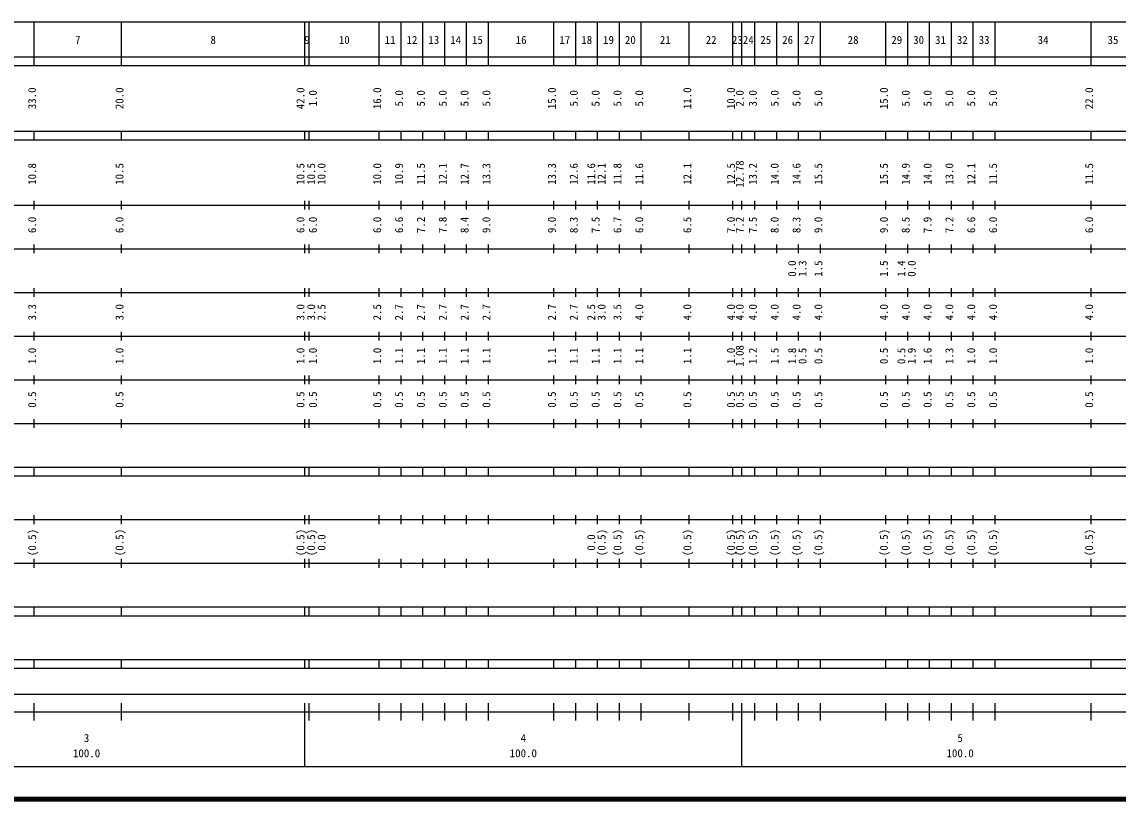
# Model space of a CAD drawing. Units: millimetres on the paper, enlarged 1000 times. Extents: x 40000 to 680000, y 20000 to 380000.
# Drawn here: x 303202 to 554164, y 20000 to 198000 of the extents above; entities that cross this region are included whole.
import ezdxf
from ezdxf.enums import TextEntityAlignment as Align

# ---------------------------------------------------------------- set-up
doc = ezdxf.new("R2010")
doc.units = ezdxf.units.MM
doc.header["$LTSCALE"] = 1000
doc.layers.add('M-TTL', color=2, linetype='Continuous', lineweight=140)
doc.layers.add('M-TTL-BAND', color=7, linetype='Continuous', lineweight=25)
doc.styles.add('ＭＳ ゴシック', font='')
doc.styles.get('ＭＳ ゴシック').set_extended_font_data('MS Gothic')

msp = doc.modelspace()

# ---------------------------------------------------------------- linework, layer by layer
at = {"layer": 'M-TTL'}
msp.add_line((40000, 20000), (680000, 20000), dxfattribs=at)
at = {"layer": 'M-TTL-BAND'}
for p, q in [((68000, 198000), (579000, 198000)), ((306000, 188000), (306000, 198000)), ((326000, 188000), (326000, 198000)), ((368000, 188000), (368000, 198000)), ((369000, 188000), (369000, 198000)), ((385000, 188000), (385000, 198000)), ((390000, 188000), (390000, 198000)), ((395000, 188000), (395000, 198000)), ((400000, 188000), (400000, 198000)), ((405000, 188000), (405000, 198000)), ((410000, 188000), (410000, 198000)), ((425000, 188000), (425000, 198000)), ((430000, 188000), (430000, 198000)), ((435000, 188000), (435000, 198000)), ((440000, 188000), (440000, 198000)), ((445000, 188000), (445000, 198000)), ((456000, 188000), (456000, 198000)), ((466000, 188000), (466000, 198000)), ((468000, 188000), (468000, 198000)), ((471000, 188000), (471000, 198000)), ((476000, 188000), (476000, 198000)), ((481000, 188000), (481000, 198000)), ((486000, 188000), (486000, 198000)), ((501000, 188000), (501000, 198000)), ((506000, 188000), (506000, 198000)), ((511000, 188000), (511000, 198000)), ((516000, 188000), (516000, 198000)), ((521000, 188000), (521000, 198000)), ((526000, 188000), (526000, 198000)), ((548000, 188000), (548000, 198000)), ((40000, 190000), (579000, 190000)), ((40000, 188000), (579000, 188000)), ((40000, 173000), (579000, 173000)), ((40000, 171000), (579000, 171000)), ((306000, 171000), (306000, 173000)), ((326000, 171000), (326000, 173000)), ((368000, 171000), (368000, 173000)), ((369000, 171000), (369000, 173000)), ((385000, 171000), (385000, 173000)), ((390000, 171000), (390000, 173000)), ((395000, 171000), (395000, 173000)), ((400000, 171000), (400000, 173000)), ((405000, 171000), (405000, 173000)), ((410000, 171000), (410000, 173000)), ((425000, 171000), (425000, 173000)), ((430000, 171000), (430000, 173000)), ((435000, 171000), (435000, 173000)), ((440000, 171000), (440000, 173000)), ((445000, 171000), (445000, 173000)), ((456000, 171000), (456000, 173000)), ((466000, 171000), (466000, 173000)), ((468000, 171000), (468000, 173000)), ((471000, 171000), (471000, 173000)), ((476000, 171000), (476000, 173000)), ((481000, 171000), (481000, 173000)), ((486000, 171000), (486000, 173000)), ((501000, 171000), (501000, 173000)), ((506000, 171000), (506000, 173000)), ((511000, 171000), (511000, 173000)), ((516000, 171000), (516000, 173000)), ((521000, 171000), (521000, 173000)), ((526000, 171000), (526000, 173000)), ((548000, 171000), (548000, 173000)), ((40000, 156000), (579000, 156000)), ((306000, 155000), (306000, 157000)), ((326000, 155000), (326000, 157000)), ((368000, 155000), (368000, 157000)), ((369000, 155000), (369000, 157000)), ((385000, 155000), (385000, 157000)), ((390000, 155000), (390000, 157000)), ((395000, 155000), (395000, 157000)), ((400000, 155000), (400000, 157000)), ((405000, 155000), (405000, 157000)), ((410000, 155000), (410000, 157000)), ((425000, 155000), (425000, 157000)), ((430000, 155000), (430000, 157000)), ((435000, 155000), (435000, 157000)), ((440000, 155000), (440000, 157000)), ((445000, 155000), (445000, 157000)), ((456000, 155000), (456000, 157000)), ((466000, 155000), (466000, 157000)), ((468000, 155000), (468000, 157000)), ((471000, 155000), (471000, 157000)), ((476000, 155000), (476000, 157000)), ((481000, 155000), (481000, 157000)), ((486000, 155000), (486000, 157000)), ((501000, 155000), (501000, 157000)), ((506000, 155000), (506000, 157000)), ((511000, 155000), (511000, 157000)), ((516000, 155000), (516000, 157000)), ((521000, 155000), (521000, 157000)), ((526000, 155000), (526000, 157000)), ((548000, 155000), (548000, 157000)), ((46000, 146000), (579000, 146000)), ((306000, 145000), (306000, 147000)), ((326000, 145000), (326000, 147000)), ((368000, 145000), (368000, 147000)), ((369000, 145000), (369000, 147000)), ((385000, 145000), (385000, 147000)), ((390000, 145000), (390000, 147000)), ((395000, 145000), (395000, 147000)), ((400000, 145000), (400000, 147000)), ((405000, 145000), (405000, 147000)), ((410000, 145000), (410000, 147000)), ((425000, 145000), (425000, 147000)), ((430000, 145000), (430000, 147000)), ((435000, 145000), (435000, 147000)), ((440000, 145000), (440000, 147000)), ((445000, 145000), (445000, 147000)), ((456000, 145000), (456000, 147000)), ((466000, 145000), (466000, 147000)), ((468000, 145000), (468000, 147000)), ((471000, 145000), (471000, 147000)), ((476000, 145000), (476000, 147000)), ((481000, 145000), (481000, 147000)), ((486000, 145000), (486000, 147000)), ((501000, 145000), (501000, 147000)), ((506000, 145000), (506000, 147000)), ((511000, 145000), (511000, 147000)), ((516000, 145000), (516000, 147000)), ((521000, 145000), (521000, 147000)), ((526000, 145000), (526000, 147000)), ((548000, 145000), (548000, 147000)), ((52000, 136000), (579000, 136000)), ((306000, 135000), (306000, 137000)), ((326000, 135000), (326000, 137000)), ((368000, 135000), (368000, 137000)), ((369000, 135000), (369000, 137000)), ((385000, 135000), (385000, 137000)), ((390000, 135000), (390000, 137000)), ((395000, 135000), (395000, 137000)), ((400000, 135000), (400000, 137000)), ((405000, 135000), (405000, 137000)), ((410000, 135000), (410000, 137000)), ((425000, 135000), (425000, 137000)), ((430000, 135000), (430000, 137000)), ((435000, 135000), (435000, 137000)), ((440000, 135000), (440000, 137000)), ((445000, 135000), (445000, 137000)), ((456000, 135000), (456000, 137000)), ((466000, 135000), (466000, 137000)), ((468000, 135000), (468000, 137000)), ((471000, 135000), (471000, 137000)), ((476000, 135000), (476000, 137000)), ((481000, 135000), (481000, 137000)), ((486000, 135000), (486000, 137000)), ((501000, 135000), (501000, 137000)), ((506000, 135000), (506000, 137000)), ((511000, 135000), (511000, 137000)), ((516000, 135000), (516000, 137000)), ((521000, 135000), (521000, 137000)), ((526000, 135000), (526000, 137000)), ((548000, 135000), (548000, 137000)), ((46000, 126000), (579000, 126000)), ((306000, 125000), (306000, 127000)), ((326000, 125000), (326000, 127000)), ((368000, 125000), (368000, 127000)), ((369000, 125000), (369000, 127000)), ((385000, 125000), (385000, 127000)), ((390000, 125000), (390000, 127000)), ((395000, 125000), (395000, 127000)), ((400000, 125000), (400000, 127000)), ((405000, 125000), (405000, 127000)), ((410000, 125000), (410000, 127000)), ((425000, 125000), (425000, 127000)), ((430000, 125000), (430000, 127000)), ((435000, 125000), (435000, 127000)), ((440000, 125000), (440000, 127000)), ((445000, 125000), (445000, 127000)), ((456000, 125000), (456000, 127000)), ((466000, 125000), (466000, 127000)), ((468000, 125000), (468000, 127000)), ((471000, 125000), (471000, 127000)), ((476000, 125000), (476000, 127000)), ((481000, 125000), (481000, 127000)), ((486000, 125000), (486000, 127000)), ((501000, 125000), (501000, 127000)), ((506000, 125000), (506000, 127000)), ((511000, 125000), (511000, 127000)), ((516000, 125000), (516000, 127000)), ((521000, 125000), (521000, 127000)), ((526000, 125000), (526000, 127000)), ((548000, 125000), (548000, 127000)), ((52000, 116000), (579000, 116000)), ((306000, 115000), (306000, 117000)), ((326000, 115000), (326000, 117000)), ((368000, 115000), (368000, 117000)), ((369000, 115000), (369000, 117000)), ((385000, 115000), (385000, 117000)), ((390000, 115000), (390000, 117000)), ((395000, 115000), (395000, 117000)), ((400000, 115000), (400000, 117000)), ((405000, 115000), (405000, 117000)), ((410000, 115000), (410000, 117000)), ((425000, 115000), (425000, 117000)), ((430000, 115000), (430000, 117000)), ((435000, 115000), (435000, 117000)), ((440000, 115000), (440000, 117000)), ((445000, 115000), (445000, 117000)), ((456000, 115000), (456000, 117000)), ((466000, 115000), (466000, 117000)), ((468000, 115000), (468000, 117000)), ((471000, 115000), (471000, 117000)), ((476000, 115000), (476000, 117000)), ((481000, 115000), (481000, 117000)), ((486000, 115000), (486000, 117000)), ((501000, 115000), (501000, 117000)), ((506000, 115000), (506000, 117000)), ((511000, 115000), (511000, 117000)), ((516000, 115000), (516000, 117000)), ((521000, 115000), (521000, 117000)), ((526000, 115000), (526000, 117000)), ((548000, 115000), (548000, 117000)), ((46000, 106000), (579000, 106000)), ((306000, 105000), (306000, 107000)), ((326000, 105000), (326000, 107000)), ((368000, 105000), (368000, 107000)), ((369000, 105000), (369000, 107000)), ((385000, 105000), (385000, 107000)), ((390000, 105000), (390000, 107000)), ((395000, 105000), (395000, 107000)), ((400000, 105000), (400000, 107000)), ((405000, 105000), (405000, 107000)), ((410000, 105000), (410000, 107000)), ((425000, 105000), (425000, 107000)), ((430000, 105000), (430000, 107000)), ((435000, 105000), (435000, 107000)), ((440000, 105000), (440000, 107000)), ((445000, 105000), (445000, 107000)), ((456000, 105000), (456000, 107000)), ((466000, 105000), (466000, 107000)), ((468000, 105000), (468000, 107000)), ((471000, 105000), (471000, 107000)), ((476000, 105000), (476000, 107000)), ((481000, 105000), (481000, 107000)), ((486000, 105000), (486000, 107000)), ((501000, 105000), (501000, 107000)), ((506000, 105000), (506000, 107000)), ((511000, 105000), (511000, 107000)), ((516000, 105000), (516000, 107000)), ((521000, 105000), (521000, 107000)), ((526000, 105000), (526000, 107000)), ((548000, 105000), (548000, 107000)), ((40000, 96000), (579000, 96000)), ((306000, 94000), (306000, 96000)), ((326000, 94000), (326000, 96000)), ((368000, 94000), (368000, 96000)), ((369000, 94000), (369000, 96000)), ((385000, 94000), (385000, 96000)), ((390000, 94000), (390000, 96000)), ((395000, 94000), (395000, 96000)), ((400000, 94000), (400000, 96000)), ((405000, 94000), (405000, 96000)), ((410000, 94000), (410000, 96000)), ((425000, 94000), (425000, 96000)), ((430000, 94000), (430000, 96000)), ((435000, 94000), (435000, 96000)), ((440000, 94000), (440000, 96000)), ((445000, 94000), (445000, 96000)), ((456000, 94000), (456000, 96000)), ((466000, 94000), (466000, 96000)), ((468000, 94000), (468000, 96000)), ((471000, 94000), (471000, 96000)), ((476000, 94000), (476000, 96000)), ((481000, 94000), (481000, 96000)), ((486000, 94000), (486000, 96000)), ((501000, 94000), (501000, 96000)), ((506000, 94000), (506000, 96000)), ((511000, 94000), (511000, 96000)), ((516000, 94000), (516000, 96000)), ((521000, 94000), (521000, 96000)), ((526000, 94000), (526000, 96000)), ((548000, 94000), (548000, 96000)), ((40000, 94000), (579000, 94000)), ((49000, 84000), (579000, 84000)), ((306000, 83000), (306000, 85000)), ((326000, 83000), (326000, 85000)), ((368000, 83000), (368000, 85000)), ((369000, 83000), (369000, 85000)), ((385000, 83000), (385000, 85000)), ((390000, 83000), (390000, 85000)), ((395000, 83000), (395000, 85000)), ((400000, 83000), (400000, 85000)), ((405000, 83000), (405000, 85000)), ((410000, 83000), (410000, 85000)), ((425000, 83000), (425000, 85000)), ((430000, 83000), (430000, 85000)), ((435000, 83000), (435000, 85000)), ((440000, 83000), (440000, 85000)), ((445000, 83000), (445000, 85000)), ((456000, 83000), (456000, 85000)), ((466000, 83000), (466000, 85000)), ((468000, 83000), (468000, 85000)), ((471000, 83000), (471000, 85000)), ((476000, 83000), (476000, 85000)), ((481000, 83000), (481000, 85000)), ((486000, 83000), (486000, 85000)), ((501000, 83000), (501000, 85000)), ((506000, 83000), (506000, 85000)), ((511000, 83000), (511000, 85000)), ((516000, 83000), (516000, 85000)), ((521000, 83000), (521000, 85000)), ((526000, 83000), (526000, 85000)), ((548000, 83000), (548000, 85000)), ((40000, 74000), (579000, 74000)), ((306000, 73000), (306000, 75000)), ((326000, 73000), (326000, 75000)), ((368000, 73000), (368000, 75000)), ((369000, 73000), (369000, 75000)), ((385000, 73000), (385000, 75000)), ((390000, 73000), (390000, 75000)), ((395000, 73000), (395000, 75000)), ((400000, 73000), (400000, 75000)), ((405000, 73000), (405000, 75000)), ((410000, 73000), (410000, 75000)), ((425000, 73000), (425000, 75000)), ((430000, 73000), (430000, 75000)), ((435000, 73000), (435000, 75000)), ((440000, 73000), (440000, 75000)), ((445000, 73000), (445000, 75000)), ((456000, 73000), (456000, 75000)), ((466000, 73000), (466000, 75000)), ((468000, 73000), (468000, 75000)), ((471000, 73000), (471000, 75000)), ((476000, 73000), (476000, 75000)), ((481000, 73000), (481000, 75000)), ((486000, 73000), (486000, 75000)), ((501000, 73000), (501000, 75000)), ((506000, 73000), (506000, 75000)), ((511000, 73000), (511000, 75000)), ((516000, 73000), (516000, 75000)), ((521000, 73000), (521000, 75000)), ((526000, 73000), (526000, 75000)), ((548000, 73000), (548000, 75000)), ((40000, 64000), (579000, 64000)), ((306000, 62000), (306000, 64000)), ((326000, 62000), (326000, 64000)), ((368000, 62000), (368000, 64000)), ((369000, 62000), (369000, 64000)), ((385000, 62000), (385000, 64000)), ((390000, 62000), (390000, 64000)), ((395000, 62000), (395000, 64000)), ((400000, 62000), (400000, 64000)), ((405000, 62000), (405000, 64000)), ((410000, 62000), (410000, 64000)), ((425000, 62000), (425000, 64000)), ((430000, 62000), (430000, 64000)), ((435000, 62000), (435000, 64000)), ((440000, 62000), (440000, 64000)), ((445000, 62000), (445000, 64000)), ((456000, 62000), (456000, 64000)), ((466000, 62000), (466000, 64000)), ((468000, 62000), (468000, 64000)), ((471000, 62000), (471000, 64000)), ((476000, 62000), (476000, 64000)), ((481000, 62000), (481000, 64000)), ((486000, 62000), (486000, 64000)), ((501000, 62000), (501000, 64000)), ((506000, 62000), (506000, 64000)), ((511000, 62000), (511000, 64000)), ((516000, 62000), (516000, 64000)), ((521000, 62000), (521000, 64000)), ((526000, 62000), (526000, 64000)), ((548000, 62000), (548000, 64000)), ((40000, 62000), (579000, 62000)), ((40000, 52000), (579000, 52000)), ((306000, 50000), (306000, 52000)), ((326000, 50000), (326000, 52000)), ((368000, 50000), (368000, 52000)), ((369000, 50000), (369000, 52000)), ((385000, 50000), (385000, 52000)), ((390000, 50000), (390000, 52000)), ((395000, 50000), (395000, 52000)), ((400000, 50000), (400000, 52000)), ((405000, 50000), (405000, 52000)), ((410000, 50000), (410000, 52000)), ((425000, 50000), (425000, 52000)), ((430000, 50000), (430000, 52000)), ((435000, 50000), (435000, 52000)), ((440000, 50000), (440000, 52000)), ((445000, 50000), (445000, 52000)), ((456000, 50000), (456000, 52000)), ((466000, 50000), (466000, 52000)), ((468000, 50000), (468000, 52000)), ((471000, 50000), (471000, 52000)), ((476000, 50000), (476000, 52000)), ((481000, 50000), (481000, 52000)), ((486000, 50000), (486000, 52000)), ((501000, 50000), (501000, 52000)), ((506000, 50000), (506000, 52000)), ((511000, 50000), (511000, 52000)), ((516000, 50000), (516000, 52000)), ((521000, 50000), (521000, 52000)), ((526000, 50000), (526000, 52000)), ((548000, 50000), (548000, 52000)), ((40000, 50000), (579000, 50000)), ((71000, 44000), (565000, 44000)), ((306000, 38000), (306000, 42000)), ((326000, 38000), (326000, 42000)), ((368000, 27500), (368000, 42000)), ((369000, 38000), (369000, 42000)), ((385000, 38000), (385000, 42000)), ((390000, 38000), (390000, 42000)), ((395000, 38000), (395000, 42000)), ((400000, 38000), (400000, 42000)), ((405000, 38000), (405000, 42000)), ((410000, 38000), (410000, 42000)), ((425000, 38000), (425000, 42000)), ((430000, 38000), (430000, 42000)), ((435000, 38000), (435000, 42000)), ((440000, 38000), (440000, 42000)), ((445000, 38000), (445000, 42000)), ((456000, 38000), (456000, 42000)), ((466000, 38000), (466000, 42000)), ((468000, 27500), (468000, 42000)), ((471000, 38000), (471000, 42000)), ((476000, 38000), (476000, 42000)), ((481000, 38000), (481000, 42000)), ((486000, 38000), (486000, 42000)), ((501000, 38000), (501000, 42000)), ((506000, 38000), (506000, 42000)), ((511000, 38000), (511000, 42000)), ((516000, 38000), (516000, 42000)), ((521000, 38000), (521000, 42000)), ((526000, 38000), (526000, 42000)), ((548000, 38000), (548000, 42000)), ((40000, 40000), (579000, 40000)), ((68000, 27500), (579000, 27500))]:
    msp.add_line(p, q, dxfattribs=at)

# ---------------------------------------------------------------- texts
at = {"layer": 'M-TTL-BAND', "style": 'ＭＳ ゴシック'}
for s, p in [('7', (316000, 192405)), ('8', (347000, 192405)), ('9', (368500, 192405)), ('10', (377000, 192405)), ('11', (387500, 192405)), ('12', (392500, 192405)), ('13', (397500, 192405)), ('14', (402500, 192405)), ('15', (407500, 192405)), ('16', (417500, 192405)), ('17', (427500, 192405)), ('18', (432500, 192405)), ('19', (437500, 192405)), ('20', (442500, 192405)), ('21', (450500, 192405)), ('22', (461000, 192405)), ('23', (467000, 192405)), ('24', (469500, 192405)), ('25', (473500, 192405)), ('26', (478500, 192405)), ('27', (483500, 192405)), ('28', (493500, 192405)), ('29', (503500, 192405)), ('30', (508500, 192405)), ('31', (513500, 192405)), ('32', (518500, 192405)), ('33', (523500, 192405)), ('34', (537000, 192405)), ('35', (553000, 192405)), ('3', (318000, 32523)), ('4', (418000, 32523)), ('5', (518000, 32523)), ('100.0', (318000, 29033)), ('100.0', (418000, 29033)), ('100.0', (518000, 29033))]:
    msp.add_text(s, height=1833, dxfattribs=at).set_placement(p, align=Align.BOTTOM_CENTER)
for s, p in [('33.0', (307000, 180500)), ('20.0', (327000, 180500)), ('42.0', (368430, 180500)), ('1.0', (371276, 180500)), ('16.0', (386000, 180500)), ('5.0', (391000, 180500)), ('5.0', (396000, 180500)), ('5.0', (401000, 180500)), ('5.0', (406000, 180500)), ('5.0', (411000, 180500)), ('15.0', (426000, 180500)), ('5.0', (431000, 180500)), ('5.0', (436000, 180500)), ('5.0', (441000, 180500)), ('5.0', (446000, 180500)), ('11.0', (457000, 180500)), ('10.0', (467000, 180500)), ('2.0', (469000, 180500)), ('3.0', (472000, 180500)), ('5.0', (477000, 180500)), ('5.0', (482000, 180500)), ('5.0', (487000, 180500)), ('15.0', (502000, 180500)), ('5.0', (507000, 180500)), ('5.0', (512000, 180500)), ('5.0', (517000, 180500)), ('5.0', (522000, 180500)), ('5.0', (527000, 180500)), ('22.0', (549000, 180500)), ('12.78', (469000, 163174)), ('10.8', (307000, 163174)), ('10.5', (327000, 163174)), ('10.5', (368430, 163174)), ('10.5', (370883, 163174)), ('10.0', (373253, 163174)), ('10.0', (386000, 163174)), ('10.9', (391000, 163174)), ('11.5', (396000, 163174)), ('12.1', (401000, 163174)), ('12.7', (406000, 163174)), ('13.3', (411000, 163174)), ('13.3', (426000, 163174)), ('12.6', (431000, 163174)), ('11.6', (435000, 163174)), ('12.1', (437370, 163174)), ('11.8', (441000, 163174)), ('11.6', (446000, 163174)), ('12.1', (457000, 163174)), ('12.5', (467000, 163174)), ('13.2', (472000, 163174)), ('14.0', (477000, 163174)), ('14.6', (482000, 163174)), ('15.5', (487000, 163174)), ('15.5', (502000, 163174)), ('14.9', (507000, 163174)), ('14.0', (512000, 163174)), ('13.0', (517000, 163174)), ('12.1', (522000, 163174)), ('11.5', (527000, 163174)), ('11.5', (549000, 163174)), ('6.0', (307000, 151500)), ('6.0', (327000, 151500)), ('6.0', (368430, 151500)), ('6.0', (371276, 151500)), ('6.0', (386000, 151500)), ('6.6', (391000, 151500)), ('7.2', (396000, 151500)), ('7.8', (401000, 151500)), ('8.4', (406000, 151500)), ('9.0', (411000, 151500)), ('9.0', (426000, 151500)), ('8.3', (431000, 151500)), ('7.5', (436000, 151500)), ('6.7', (441000, 151500)), ('6.0', (446000, 151500)), ('6.5', (457000, 151500)), ('7.0', (467000, 151500)), ('7.2', (469000, 151500)), ('7.5', (472000, 151500)), ('8.0', (477000, 151500)), ('8.3', (482000, 151500)), ('9.0', (487000, 151500)), ('9.0', (502000, 151500)), ('8.5', (507000, 151500)), ('7.9', (512000, 151500)), ('7.2', (517000, 151500)), ('6.6', (522000, 151500)), ('6.0', (527000, 151500)), ('6.0', (549000, 151500)), ('0.0', (481000, 141500)), ('1.3', (483370, 141500)), ('1.5', (487000, 141500)), ('1.5', (502000, 141500)), ('1.4', (506000, 141500)), ('0.0', (508370, 141500)), ('3.3', (307000, 131500)), ('3.0', (327000, 131500)), ('3.0', (368430, 131500)), ('3.0', (370883, 131500)), ('2.5', (373253, 131500)), ('2.5', (386000, 131500)), ('2.7', (391000, 131500)), ('2.7', (396000, 131500)), ('2.7', (401000, 131500)), ('2.7', (406000, 131500)), ('2.7', (411000, 131500)), ('2.7', (426000, 131500)), ('2.7', (431000, 131500)), ('2.5', (435000, 131500)), ('3.0', (437370, 131500)), ('3.5', (441000, 131500)), ('4.0', (446000, 131500)), ('4.0', (457000, 131500)), ('4.0', (467000, 131500)), ('4.0', (469000, 131500)), ('4.0', (472000, 131500)), ('4.0', (477000, 131500)), ('4.0', (482000, 131500)), ('4.0', (487000, 131500)), ('4.0', (502000, 131500)), ('4.0', (507000, 131500)), ('4.0', (512000, 131500)), ('4.0', (517000, 131500)), ('4.0', (522000, 131500)), ('4.0', (527000, 131500)), ('4.0', (549000, 131500)), ('1.0', (307000, 121500)), ('1.0', (327000, 121500)), ('1.0', (368430, 121500)), ('1.0', (371276, 121500)), ('1.0', (386000, 121500)), ('1.1', (391000, 121500)), ('1.1', (396000, 121500)), ('1.1', (401000, 121500)), ('1.1', (406000, 121500)), ('1.1', (411000, 121500)), ('1.1', (426000, 121500)), ('1.1', (431000, 121500)), ('1.1', (436000, 121500)), ('1.1', (441000, 121500)), ('1.1', (446000, 121500)), ('1.1', (457000, 121500)), ('1.0', (467000, 121500)), ('1.08', (469000, 121500)), ('1.2', (472000, 121500)), ('1.5', (477000, 121500)), ('1.8', (481000, 121500)), ('0.5', (483370, 121500)), ('0.5', (487000, 121500)), ('0.5', (502000, 121500)), ('0.5', (506000, 121500)), ('1.9', (508370, 121500)), ('1.6', (512000, 121500)), ('1.3', (517000, 121500)), ('1.0', (522000, 121500)), ('1.0', (527000, 121500)), ('1.0', (549000, 121500)), ('0.5', (307000, 111500)), ('0.5', (327000, 111500)), ('0.5', (368430, 111500)), ('0.5', (371276, 111500)), ('0.5', (386000, 111500)), ('0.5', (391000, 111500)), ('0.5', (396000, 111500)), ('0.5', (401000, 111500)), ('0.5', (406000, 111500)), ('0.5', (411000, 111500)), ('0.5', (426000, 111500)), ('0.5', (431000, 111500)), ('0.5', (436000, 111500)), ('0.5', (441000, 111500)), ('0.5', (446000, 111500)), ('0.5', (457000, 111500)), ('0.5', (467000, 111500)), ('0.5', (469000, 111500)), ('0.5', (472000, 111500)), ('0.5', (477000, 111500)), ('0.5', (482000, 111500)), ('0.5', (487000, 111500)), ('0.5', (502000, 111500)), ('0.5', (507000, 111500)), ('0.5', (512000, 111500)), ('0.5', (517000, 111500)), ('0.5', (522000, 111500)), ('0.5', (527000, 111500)), ('0.5', (549000, 111500)), ('(0.5)', (307000, 78764)), ('(0.5)', (327000, 78764)), ('(0.5)', (368430, 78764)), ('(0.5)', (370883, 78764)), ('0.0', (373253, 78764)), ('0.0', (435000, 78764)), ('(0.5)', (437370, 78764)), ('(0.5)', (441000, 78764)), ('(0.5)', (446000, 78764)), ('(0.5)', (457000, 78764)), ('(0.5)', (467000, 78764)), ('(0.5)', (469000, 78764)), ('(0.5)', (472000, 78764)), ('(0.5)', (477000, 78764)), ('(0.5)', (482000, 78764)), ('(0.5)', (487000, 78764)), ('(0.5)', (502000, 78764)), ('(0.5)', (507000, 78764)), ('(0.5)', (512000, 78764)), ('(0.5)', (517000, 78764)), ('(0.5)', (522000, 78764)), ('(0.5)', (527000, 78764)), ('(0.5)', (549000, 78764))]:
    msp.add_text(s, height=1833, rotation=90, dxfattribs=at).set_placement(p, align=Align.BOTTOM_CENTER)

doc.saveas('drawing.dxf')
